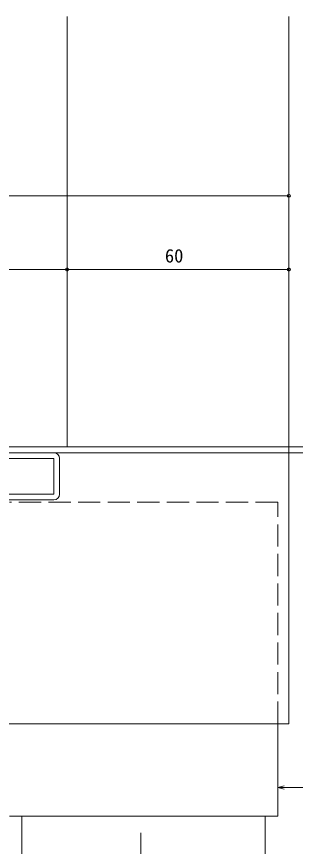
# Model space of a CAD drawing. Units: millimetres, scale not verified. Extents: x -594 to 539, y -420 to 386.
# Drawn here: x 349.5 to 424.9, y -96.2 to 128.5 of the extents above; entities that cross this region are included whole.
import ezdxf
from ezdxf.enums import TextEntityAlignment as Align

# ---------------------------------------------------------------- set-up
doc = ezdxf.new("R2010")
doc.units = ezdxf.units.MM
doc.header["$LTSCALE"] = 2
doc.linetypes.add('CHAIN2', pattern=[12, 9, -1, 1, -1])
doc.linetypes.add('DASHED3', pattern=[4, 3, -1])
for name, color, linetype, lineweight in [('0-4_YKK_12', 2, 'Continuous', 9), ('0-5_YKK_13', 4, 'Continuous', 9), ('0-6_YKK_D', 6, 'Continuous', 9)]:
    doc.layers.add(name, color=color, linetype=linetype, lineweight=lineweight)
doc.styles.add('ＭＳ ゴシック', font='')
doc.styles.get('ＭＳ ゴシック').set_extended_font_data('MS Gothic')

msp = doc.modelspace()

# ---------------------------------------------------------------- linework, layer by layer
at = {"layer": '0-4_YKK_12'}
for p, q in [((363.113, 12), (363.113, 128.5)), ((423.113, -63), (423.113, 128.5)), ((363.113, 12), (328.113, 12)), ((423.113, -63), (248.113, -63))]:
    msp.add_line(p, q, dxfattribs=at)
at = {"layer": '0-5_YKK_13'}
for p, q in [((448.113, 12), (329.859, 12)), ((329.859, 10.4), (448.113, 10.4)), ((359.513, 10.4), (341.113, 10.4)), ((341.113, 8.8), (359.513, 8.8)), ((359.513, 8.8), (359.513, -0.8)), ((361.113, -0.8), (361.113, 8.8)), ((359.513, -0.8), (341.113, -0.8)), ((341.113, -2.4), (359.513, -2.4)), ((420.113, -88), (420.113, -63)), ((420.113, -88), (347.513, -88)), ((350.913, -117), (350.913, -88)), ((416.713, -117), (416.713, -88))]:
    msp.add_line(p, q, dxfattribs=at)
at = {"layer": '0-5_YKK_13', "linetype": 'DASHED3'}
for p, q in [((420.113, -3), (347.513, -3)), ((420.113, -63), (420.113, -3))]:
    msp.add_line(p, q, dxfattribs=at)
at = {"layer": '0-5_YKK_13', "linetype": 'CHAIN2'}
msp.add_line((383.113, -155.5), (383.113, -92.5), dxfattribs=at)
at = {"layer": '0-5_YKK_13'}
for centre, start, end in [((359.513, 8.8), 0, 90), ((359.513, -0.8), 270, 0)]:
    msp.add_arc(centre, 1.6, start, end, dxfattribs=at)
at = {"layer": '0-6_YKK_D'}
for p, q in [((423.113, 42), (423.113, 81)), ((248.113, 80), (423.113, 80)), ((363.113, 42), (363.113, 61)), ((363.113, 42), (363.113, 61)), ((423.113, 42), (423.113, 61)), ((328.113, 60), (363.113, 60)), ((363.113, 60), (423.113, 60)), ((420.113, -80.255), (421.814, -79.802)), ((420.113, -80.255), (421.813, -80.257)), ((421.812, -80.713), (420.113, -80.255)), ((421.813, -80.257), (434.893, -80.274))]:
    msp.add_line(p, q, dxfattribs=at)
for centre in [(423.113, 80), (363.113, 60), (363.113, 60), (423.113, 60)]:
    msp.add_circle(centre, 0.425, dxfattribs=at)

# ---------------------------------------------------------------- texts
at = {"layer": '0-6_YKK_D', "color": 4, "style": 'ＭＳ ゴシック'}
msp.add_text('60', height=3.666, dxfattribs=at).set_placement((389.593, 60.8), align=Align.BOTTOM_LEFT)

doc.saveas('drawing.dxf')
